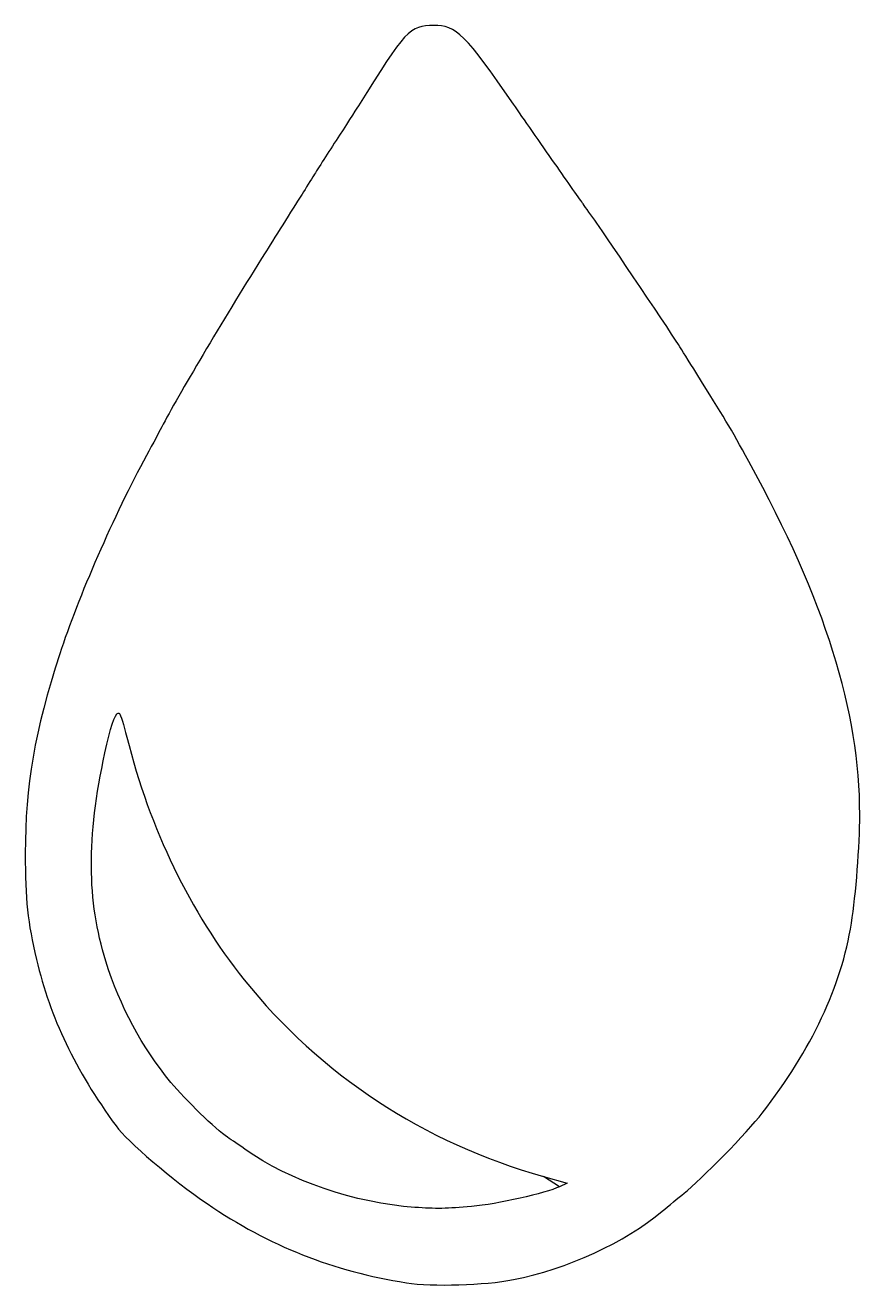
# Model space of a CAD drawing. Extents: x 36.9 to 76.7, y 215.7 to 275.8.
import ezdxf

# ---------------------------------------------------------------- set-up
doc = ezdxf.new("R2010")
doc.units = 0
doc.layers.add('Layer_1', color=7, linetype='CONTINUOUS')

msp = doc.modelspace()

# ---------------------------------------------------------------- linework, layer by layer
at = {"layer": 'Layer_1', "color": 7}
for points in [[(56.37368, 275.817645), (56.37368, 275.817645)], [(41.354719, 243.063594), (41.354719, 243.063591)], [(61.596936, 220.986713), (62.722404, 220.669238), (62.365489, 220.499868)]]:
    msp.add_lwpolyline(points, close=True, dxfattribs=at)
for points in [[(56.37368, 275.817645), (55.230279, 275.81059), (55.021884, 275.587775), (52.788459, 271.984743)], [(60.174485, 272.060729), (57.883481, 275.389777), (57.443884, 275.824247), (56.37368, 275.817645)], [(52.788459, 271.984743), (52.646261, 271.755344), (52.167815, 271.010859), (51.725438, 270.330277)], [(62.125931, 269.258945), (61.488193, 270.166989), (60.610056, 271.427806), (60.174485, 272.060729)], [(51.725438, 270.330277), (51.283063, 269.649699), (50.784509, 268.870125), (50.617371, 268.597892)], [(63.491926, 267.310979), (63.37832, 267.474318), (62.763671, 268.350903), (62.125931, 269.258945)], [(50.617371, 268.597892), (50.450231, 268.325661), (50.193456, 267.915857), (50.046805, 267.687232)], [(50.046805, 267.687232), (49.900154, 267.458606), (49.512897, 266.844759), (49.186219, 266.323173)], [(64.134221, 266.403603), (63.894617, 266.739326), (63.605531, 267.14764), (63.491926, 267.310979)], [(49.186219, 266.323173), (48.859542, 265.801584), (48.480893, 265.197752), (48.344777, 264.981347)], [(68.093957, 260.511757), (67.919956, 260.809933), (64.586666, 265.769656), (64.134221, 266.403603)], [(48.344777, 264.981347), (46.508362, 262.061716), (44.371133, 258.461585), (43.498547, 256.81768)], [(68.89654, 259.223297), (68.509538, 259.838609), (68.148403, 260.418457), (68.093957, 260.511757)], [(71.381236, 255.035799), (70.503254, 256.6369), (70.170551, 257.197689), (68.89654, 259.223297)], [(43.498547, 256.81768), (43.354046, 256.545448), (42.994165, 255.877242), (42.698673, 255.332779)], [(42.698673, 255.332779), (41.166892, 252.510384), (39.43313, 248.539394), (38.571114, 245.87891)], [(76.6565, 238.213108), (76.657347, 243.16183), (75.007972, 248.422029), (71.381236, 255.035799)], [(38.571114, 245.87891), (37.377539, 242.195123), (36.929229, 239.60108), (36.928634, 236.375542)], [(40.719965, 241.165898), (40.973113, 242.345025), (41.199751, 243.018359), (41.354719, 243.063594)], [(41.354719, 243.063591), (41.376846, 243.070054), (41.397515, 243.063789), (41.416591, 243.044259)], [(41.416591, 243.044259), (41.462587, 242.99717), (41.618162, 242.490863), (41.762101, 241.919177)], [(41.762101, 241.919177), (42.869711, 237.5201), (44.773461, 233.583247), (47.356003, 230.352031)], [(40.769266, 231.237944), (39.862455, 234.146441), (39.847808, 237.103529), (40.719965, 241.165898)], [(76.260333, 233.051145), (76.476784, 234.416116), (76.656204, 236.75398), (76.6565, 238.213108)], [(36.928634, 236.375542), (36.928352, 234.175694), (37.043414, 233.086906), (37.463239, 231.32688)], [(72.013284, 224.002336), (74.370398, 227.037354), (75.784462, 230.050217), (76.260333, 233.051145)], [(37.463239, 231.32688), (38.135577, 228.508242), (39.284972, 226.100246), (41.250701, 223.392135)], [(43.866678, 225.46578), (42.469951, 227.164436), (41.442236, 229.079463), (40.769266, 231.237944)], [(47.356003, 230.352031), (50.957361, 225.846108), (55.906295, 222.591564), (61.596936, 220.986713)], [(46.562893, 222.853666), (46.0026, 223.228912), (44.543949, 224.642094), (43.866678, 225.46578)], [(68.291944, 220.188577), (69.09172, 220.82253), (71.306662, 223.092488), (72.013284, 224.002336)], [(41.250701, 223.392135), (41.781939, 222.660265), (43.952476, 220.808692), (45.584367, 219.695156)], [(47.404339, 222.271309), (47.132107, 222.463968), (46.753458, 222.726045), (46.562893, 222.853666)], [(55.472299, 219.513992), (52.639149, 219.716476), (49.496929, 220.790356), (47.404339, 222.271309)], [(62.365489, 220.499868), (61.701513, 220.184792), (59.404981, 219.667493), (58.177605, 219.556529)], [(67.252514, 219.336305), (67.551969, 219.589233), (68.019713, 219.97279), (68.291944, 220.188577)], [(45.584367, 219.695156), (48.540337, 217.678137), (51.596499, 216.464101), (55.076327, 215.924707)], [(58.177605, 219.556529), (57.026325, 219.45244), (56.458674, 219.443499), (55.472299, 219.513992)], [(60.174485, 216.074358), (62.715589, 216.571343), (65.496076, 217.852762), (67.252514, 219.336305)], [(55.076327, 215.924707), (56.307736, 215.733837), (58.80853, 215.807204), (60.174485, 216.074358)]]:
    msp.add_open_spline(points, degree=3, dxfattribs=at)

doc.saveas('drawing.dxf')
